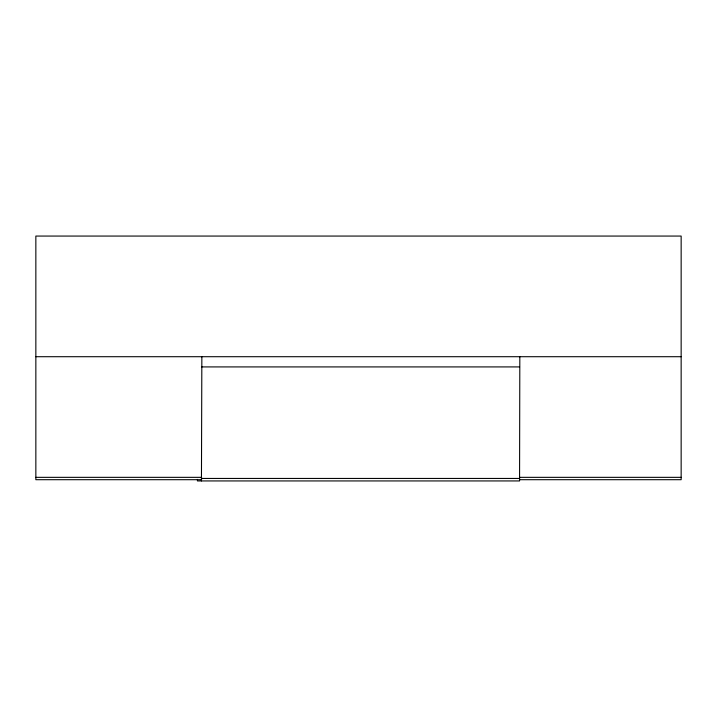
<?xml version="1.0" encoding="UTF-8"?>
<svg xmlns="http://www.w3.org/2000/svg" width="717" height="717" viewBox="0 0 717 717"><rect width="100%" height="100%" fill="white"/><g stroke="black" fill="none" stroke-linecap="round" stroke-linejoin="round"><path stroke-width="1.08" d="M197.435 479.404L197.435 480.937L519.565 480.937L519.825 356.707M201.45 480.937L201.853 356.707M35.85 356.707L681.15 356.707M201.45 366.916L519.565 366.916M35.85 477.343L201.656 477.343M519.825 477.343L681.15 477.343M201.45 478.445L519.565 478.445M201.656 479.7L35.85 479.7L35.85 236.063L681.15 236.063L681.15 479.7L519.825 479.7"/></g></svg>
